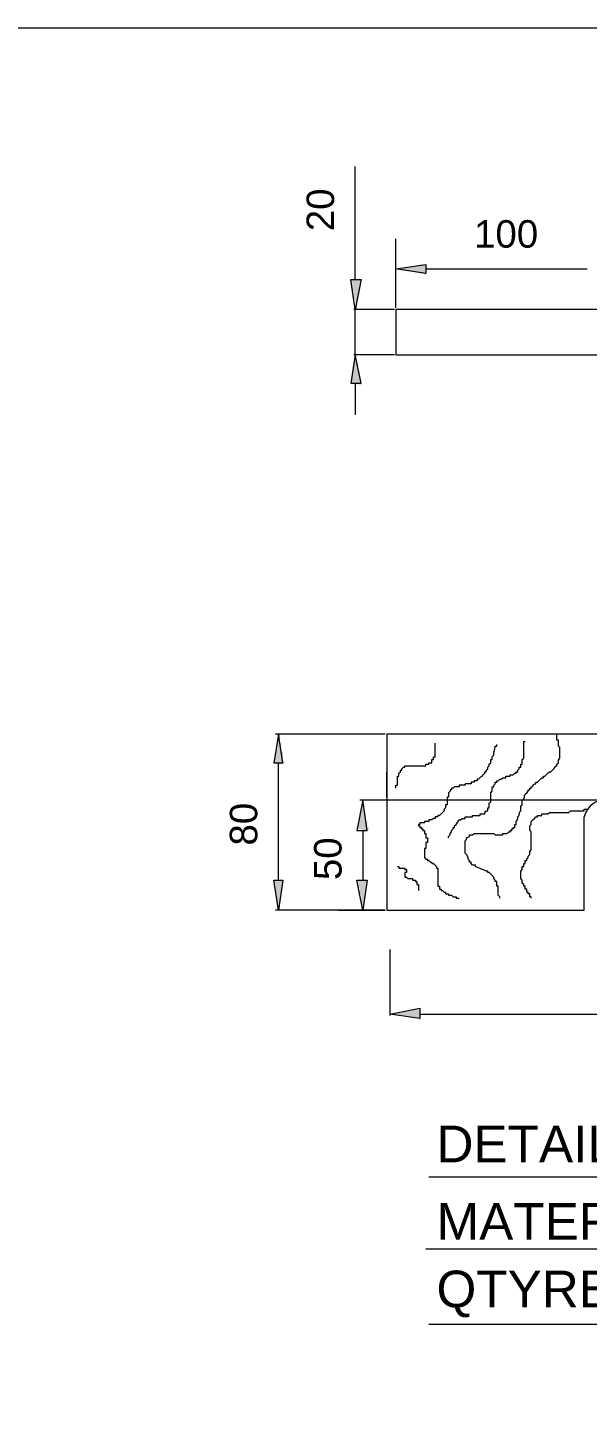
# Model space of a CAD drawing. Header units: millimetres. Extents: x -3009 to 55097, y -2803 to 5841.
# Drawn here: x 48033.22 to 48044.87, y 146.87 to 176 of the extents above; entities that cross this region are included whole.
import ezdxf

# ---------------------------------------------------------------- set-up
doc = ezdxf.new("R2010")
doc.units = ezdxf.units.MM
for name, color, linetype in [('PDF2_Geometry', 7, 'Continuous'), ('PDF2_Solid Fills', 7, 'Continuous'), ('PDF2_Text', 7, 'Continuous')]:
    doc.layers.add(name, color=color, linetype=linetype)
doc.styles.add('PDF F1', font='arial.ttf')

msp = doc.modelspace()

# ---------------------------------------------------------------- hatches: boundary and pattern name
at = {"layer": 'PDF2_Solid Fills', "transparency": 33554559}
for points in [[(48041.229, 170.916), (48041.512, 170.86), (48041.512, 171.073), (48041.417, 171.073), (48041.292, 171.042), (48041.166, 171.01), (48040.884, 170.979), (48040.947, 170.948)], [(48039.943, 170.697), (48039.975, 170.697), (48039.975, 170.509), (48040.006, 170.509), (48040.006, 170.352), (48040.037, 170.352), (48040.037, 170.164), (48040.069, 170.164), (48040.069, 170.132), (48040.072, 170.132), (48040.1, 170.446), (48040.131, 170.571), (48040.163, 170.759), (48039.943, 170.759)], [(48040.163, 168.658), (48040.131, 168.658), (48040.131, 168.846), (48040.1, 168.846), (48040.1, 169.034), (48040.069, 169.034), (48040.069, 169.16), (48040.037, 169.16), (48040.006, 168.972), (48039.943, 168.595), (48040.163, 168.564)], [(48038.563, 160.722), (48038.532, 160.722), (48038.532, 160.91), (48038.5, 160.91), (48038.5, 161.099), (48038.469, 161.099), (48038.469, 161.287), (48038.438, 161.287), (48038.406, 161.067), (48038.375, 160.879), (48038.344, 160.722), (48038.344, 160.66), (48038.563, 160.66)], [(48040.225, 159.656), (48040.225, 159.844), (48040.194, 159.844), (48040.163, 159.687), (48040.131, 159.53), (48040.1, 159.405), (48040.1, 159.307), (48040.32, 159.279), (48040.32, 159.342), (48040.288, 159.342), (48040.288, 159.468), (48040.257, 159.468), (48040.257, 159.656)], [(48038.532, 158.182), (48038.563, 158.244), (48038.344, 158.244), (48038.344, 158.15), (48038.375, 158.15), (48038.375, 157.962), (48038.406, 157.962), (48038.406, 157.774), (48038.438, 157.774), (48038.438, 157.586), (48038.469, 157.805)], [(48040.257, 158.025), (48040.288, 158.182), (48040.288, 158.244), (48040.069, 158.244), (48040.1, 158.213), (48040.1, 158.087), (48040.131, 158.087), (48040.131, 157.931), (48040.163, 157.931), (48040.163, 157.742), (48040.194, 157.742), (48040.194, 157.586), (48040.225, 157.837)], [(48041.229, 155.547), (48041.041, 155.515), (48040.947, 155.484), (48040.759, 155.457), (48040.759, 155.446), (48040.884, 155.421), (48041.198, 155.39), (48041.355, 155.359), (48041.386, 155.327), (48041.386, 155.547)]]:
    msp.add_hatch(color=256, dxfattribs=at).paths.add_polyline_path(points)

# ---------------------------------------------------------------- linework, layer by layer
at = {"layer": 'PDF2_Geometry', "lineweight": 13}
for points in [[(47995.748, 21.581), (47995.748, 175.998), (48207.91, 175.998), (48207.91, 21.581)], [(48041.512, 171.073), (48041.512, 170.885), (48040.884, 170.979)], [(48039.943, 170.759), (48040.163, 170.759), (48040.037, 170.132)], [(48066.26, 169.191), (48066.26, 170.132), (48040.884, 170.132), (48040.884, 169.191)], [(48039.943, 168.595), (48040.163, 168.595), (48040.037, 169.191)], [(48038.344, 160.691), (48038.532, 160.691), (48038.438, 161.287)], [(48040.069, 159.279), (48040.288, 159.279), (48040.194, 159.907)], [(48038.344, 158.244), (48038.532, 158.244), (48038.438, 157.617)], [(48040.069, 158.244), (48040.288, 158.244), (48040.194, 157.617)], [(48041.386, 155.578), (48041.386, 155.359), (48040.759, 155.453)]]:
    msp.add_lwpolyline(points, close=True, dxfattribs=at)
for points in [[(48040.037, 170.759), (48040.037, 173.112)], [(48040.884, 170.164), (48040.884, 171.042), (48040.884, 171.606)], [(48041.512, 170.979), (48044.868, 170.979)], [(48040.853, 170.132), (48040.006, 170.132)], [(48040.037, 169.191), (48040.037, 170.132)], [(48040.853, 169.191), (48040.006, 169.191)], [(48040.037, 168.595), (48040.037, 167.937)], [(48040.665, 161.287), (48038.375, 161.287)], [(48066.071, 161.287), (48040.696, 161.287), (48040.696, 157.617), (48044.805, 157.617), (48044.805, 158.527), (48044.805, 159.468), (48044.805, 159.562)], [(48041.449, 160.628), (48041.512, 160.628), (48041.512, 160.66), (48041.543, 160.66), (48041.574, 160.66), (48041.574, 160.691), (48041.606, 160.691), (48041.637, 160.691), (48041.637, 160.722), (48041.637, 160.754), (48041.668, 160.754), (48041.668, 160.785), (48041.668, 160.816), (48041.7, 160.816), (48041.7, 160.848), (48041.7, 160.879), (48041.7, 160.91), (48041.7, 160.942), (48041.7, 161.036), (48041.7, 161.099)], [(48043.55, 161.036), (48043.55, 161.13), (48043.582, 161.13)], [(48044.303, 160.91), (48044.303, 160.973), (48044.303, 161.005), (48044.272, 161.036), (48044.272, 161.067), (48044.272, 161.099), (48044.272, 161.13), (48044.272, 161.161), (48044.24, 161.161), (48044.24, 161.193), (48044.24, 161.224), (48044.24, 161.255), (48044.24, 161.287), (48044.209, 161.287)], [(48041.982, 159.123), (48041.982, 159.154), (48042.013, 159.185), (48042.013, 159.217), (48042.045, 159.248), (48042.045, 159.279), (48042.076, 159.311), (48042.076, 159.342), (48042.107, 159.342), (48042.107, 159.373), (48042.139, 159.405), (48042.202, 159.499), (48042.233, 159.499), (48042.264, 159.53), (48042.296, 159.53), (48042.327, 159.53), (48042.327, 159.562), (48042.358, 159.562), (48042.39, 159.562), (48042.421, 159.562), (48042.453, 159.562), (48042.484, 159.562), (48042.484, 159.593), (48042.515, 159.593), (48042.547, 159.593), (48042.578, 159.593), (48042.609, 159.593), (48042.641, 159.593), (48042.641, 159.624), (48042.672, 159.624), (48042.703, 159.624), (48042.735, 159.624), (48042.735, 159.656), (48042.766, 159.687), (48042.798, 159.687), (48042.798, 159.719), (48042.798, 159.75), (48042.829, 159.75), (48042.829, 159.781), (48042.829, 159.813), (48042.829, 159.844), (48042.86, 159.875), (48042.86, 159.907), (48042.86, 159.938), (48042.86, 159.969), (48042.86, 160.032), (48042.86, 160.064), (48042.892, 160.095), (48042.892, 160.126), (48042.892, 160.158), (48042.892, 160.189), (48042.923, 160.189), (48042.923, 160.22), (48042.954, 160.252), (48042.954, 160.283), (48042.986, 160.283), (48042.986, 160.314), (48043.017, 160.314), (48043.048, 160.346), (48043.08, 160.346), (48043.111, 160.377), (48043.143, 160.377), (48043.174, 160.377), (48043.174, 160.409), (48043.205, 160.409), (48043.237, 160.409), (48043.268, 160.409), (48043.268, 160.44), (48043.299, 160.44), (48043.331, 160.44), (48043.362, 160.471), (48043.393, 160.471), (48043.393, 160.503), (48043.425, 160.503), (48043.425, 160.534), (48043.456, 160.565), (48043.456, 160.597), (48043.488, 160.597), (48043.488, 160.628), (48043.488, 160.66), (48043.519, 160.66), (48043.519, 160.691), (48043.519, 160.722), (48043.519, 160.754), (48043.55, 160.785), (48043.55, 160.816), (48043.55, 160.879), (48043.55, 160.973)], [(48042.703, 160.44), (48042.735, 160.471), (48042.735, 160.503), (48042.766, 160.503), (48042.766, 160.534), (48042.798, 160.565), (48042.798, 160.597), (48042.829, 160.628), (48042.829, 160.66), (48042.86, 160.691), (48042.86, 160.722), (48042.86, 160.754), (48042.892, 160.754), (48042.892, 160.785), (48042.892, 160.816), (48042.923, 160.848), (48042.923, 160.879)], [(48042.954, 161.005), (48042.954, 161.036), (48042.986, 161.036), (48042.986, 161.067)], [(48044.303, 160.785), (48044.303, 160.816)], [(48038.438, 158.244), (48038.438, 160.691)], [(48040.696, 159.969), (48040.696, 160.503)], [(48040.916, 160.346), (48040.916, 160.377), (48040.916, 160.409), (48040.947, 160.409), (48040.947, 160.44), (48040.947, 160.471), (48040.978, 160.503), (48040.978, 160.534), (48041.01, 160.534), (48041.01, 160.565), (48041.041, 160.597), (48041.072, 160.597), (48041.072, 160.628), (48041.104, 160.628), (48041.135, 160.628), (48041.166, 160.628), (48041.198, 160.628)], [(48041.323, 160.628), (48041.355, 160.628)], [(48044.052, 160.471), (48044.084, 160.503), (48044.115, 160.503)], [(48044.178, 160.565), (48044.178, 160.565)], [(48044.24, 160.628), (48044.24, 160.66), (48044.272, 160.691), (48044.272, 160.722)], [(48040.884, 160.158), (48040.884, 160.22), (48040.916, 160.22), (48040.916, 160.252)], [(48042.609, 160.346), (48042.578, 160.346), (48042.578, 160.314), (48042.547, 160.314), (48042.515, 160.314), (48042.515, 160.283), (48042.484, 160.283), (48042.453, 160.283), (48042.453, 160.252), (48042.421, 160.252), (48042.39, 160.252), (48042.358, 160.252), (48042.327, 160.252), (48042.327, 160.22), (48042.296, 160.22), (48042.264, 160.22), (48042.233, 160.22), (48042.202, 160.22), (48042.202, 160.189), (48042.17, 160.189), (48042.139, 160.189), (48042.107, 160.189), (48042.076, 160.158), (48042.045, 160.158), (48042.045, 160.126), (48042.013, 160.126), (48042.013, 160.095), (48041.982, 160.064), (48041.982, 160.032), (48041.982, 160.001), (48041.982, 159.969), (48041.951, 159.969), (48041.951, 159.938), (48041.951, 159.907), (48041.951, 159.875), (48041.951, 159.844), (48041.951, 159.813), (48041.919, 159.813), (48041.919, 159.781), (48041.919, 159.75), (48041.888, 159.719), (48041.888, 159.687), (48041.857, 159.656), (48041.825, 159.624), (48041.794, 159.593), (48041.762, 159.593), (48041.762, 159.562), (48041.731, 159.562), (48041.7, 159.562), (48041.7, 159.53), (48041.668, 159.53), (48041.637, 159.499), (48041.606, 159.499), (48041.574, 159.499), (48041.574, 159.468), (48041.543, 159.468), (48041.512, 159.468), (48041.48, 159.468), (48041.48, 159.436), (48041.449, 159.436), (48041.417, 159.436), (48041.386, 159.436), (48041.386, 159.405), (48041.355, 159.405), (48041.355, 159.373), (48041.386, 159.373), (48041.386, 159.342), (48041.417, 159.342), (48041.417, 159.311), (48041.449, 159.311), (48041.449, 159.279), (48041.48, 159.279), (48041.48, 159.248), (48041.48, 159.217), (48041.512, 159.217), (48041.512, 159.185), (48041.512, 159.154), (48041.512, 159.123), (48041.543, 159.123), (48041.543, 159.028), (48041.512, 159.028), (48041.512, 158.997), (48041.512, 158.966), (48041.512, 158.934), (48041.512, 158.903), (48041.48, 158.903), (48041.48, 158.872), (48041.48, 158.809)], [(48043.77, 160.252), (48043.801, 160.252), (48043.801, 160.283), (48043.833, 160.283), (48043.864, 160.314), (48043.895, 160.346), (48043.927, 160.377), (48043.958, 160.377), (48043.958, 160.409), (48043.989, 160.409)], [(48045.244, 159.907), (48040.131, 159.907)], [(48043.488, 159.687), (48043.488, 159.719), (48043.488, 159.75), (48043.488, 159.781), (48043.519, 159.813), (48043.519, 159.844), (48043.519, 159.875), (48043.519, 159.907), (48043.55, 159.938)], [(48043.582, 160.032), (48043.613, 160.064), (48043.644, 160.095), (48043.644, 160.126), (48043.676, 160.126), (48043.676, 160.158), (48043.707, 160.158), (48043.707, 160.189)], [(48043.707, 157.868), (48043.707, 157.899), (48043.676, 157.899), (48043.676, 157.931), (48043.676, 157.962), (48043.644, 157.962), (48043.644, 157.993), (48043.613, 157.993), (48043.613, 158.025), (48043.613, 158.056), (48043.582, 158.056), (48043.582, 158.087), (48043.582, 158.119), (48043.55, 158.119), (48043.55, 158.15), (48043.519, 158.182), (48043.519, 158.213), (48043.519, 158.244), (48043.488, 158.276), (48043.488, 158.307), (48043.488, 158.401), (48043.488, 158.433), (48043.519, 158.464), (48043.519, 158.495), (48043.519, 158.527), (48043.55, 158.527), (48043.55, 158.558), (48043.55, 158.589), (48043.582, 158.589), (48043.582, 158.621), (48043.582, 158.652), (48043.613, 158.652), (48043.613, 158.683), (48043.644, 158.715), (48043.644, 158.746), (48043.676, 158.778), (48043.676, 158.809), (48043.676, 158.84), (48043.707, 158.872), (48043.707, 158.903), (48043.707, 158.934), (48043.707, 158.966), (48043.707, 159.091), (48043.707, 159.154), (48043.707, 159.185), (48043.707, 159.248), (48043.676, 159.279), (48043.676, 159.373), (48043.707, 159.405), (48043.707, 159.436), (48043.707, 159.468), (48043.739, 159.499), (48043.77, 159.53), (48043.801, 159.562), (48043.833, 159.562), (48043.833, 159.593), (48043.864, 159.593), (48043.895, 159.593), (48043.927, 159.593), (48043.927, 159.624), (48043.958, 159.624), (48043.989, 159.624), (48044.021, 159.624), (48044.052, 159.624), (48044.084, 159.656), (48044.146, 159.656), (48044.178, 159.656), (48044.24, 159.656), (48044.272, 159.656), (48044.366, 159.656), (48044.397, 159.656), (48044.491, 159.656), (48044.523, 159.687), (48044.585, 159.687), (48044.617, 159.687), (48044.68, 159.687), (48044.711, 159.687), (48044.774, 159.687), (48044.805, 159.687), (48044.805, 159.719), (48044.836, 159.719), (48044.868, 159.719)], [(48043.048, 159.185), (48043.111, 159.185), (48043.111, 159.217), (48043.143, 159.217), (48043.174, 159.217), (48043.205, 159.217), (48043.237, 159.248), (48043.268, 159.248), (48043.268, 159.279), (48043.299, 159.279), (48043.299, 159.311), (48043.331, 159.311), (48043.331, 159.342), (48043.362, 159.342), (48043.362, 159.373), (48043.362, 159.405), (48043.393, 159.405), (48043.393, 159.436), (48043.393, 159.468)], [(48043.425, 159.562), (48043.456, 159.593)], [(48040.194, 159.279), (48040.194, 158.244)], [(48042.547, 158.527), (48042.547, 158.558), (48042.515, 158.558), (48042.484, 158.558), (48042.453, 158.589), (48042.453, 158.621), (48042.421, 158.621), (48042.421, 158.652), (48042.39, 158.683), (48042.39, 158.715), (48042.358, 158.778), (48042.327, 158.809), (48042.327, 158.84), (48042.327, 158.872), (48042.327, 158.903), (48042.327, 158.966), (48042.327, 159.028), (48042.327, 159.06), (48042.358, 159.091), (48042.358, 159.123), (48042.421, 159.154), (48042.421, 159.185), (48042.453, 159.185), (48042.484, 159.185), (48042.515, 159.217), (48042.578, 159.217), (48042.609, 159.217)], [(48042.892, 159.217), (48042.923, 159.217), (48042.954, 159.185)], [(48041.48, 158.746), (48041.48, 158.715), (48041.512, 158.683), (48041.543, 158.683), (48041.543, 158.652), (48041.574, 158.652), (48041.606, 158.621), (48041.637, 158.621), (48041.637, 158.589), (48041.668, 158.589), (48041.7, 158.558), (48041.731, 158.527), (48041.731, 158.495), (48041.762, 158.495), (48041.762, 158.464), (48041.762, 158.433)], [(48040.916, 158.527), (48040.947, 158.527), (48040.947, 158.495), (48041.01, 158.495), (48041.041, 158.495), (48041.072, 158.495), (48041.072, 158.464), (48041.104, 158.464), (48041.104, 158.433), (48041.104, 158.401), (48041.072, 158.401), (48041.072, 158.37), (48041.072, 158.307), (48041.104, 158.307), (48041.135, 158.276), (48041.166, 158.276), (48041.198, 158.276), (48041.229, 158.276), (48041.229, 158.244), (48041.261, 158.244), (48041.292, 158.244), (48041.292, 158.213), (48041.323, 158.213), (48041.323, 158.182), (48041.323, 158.15), (48041.355, 158.15)], [(48041.762, 158.338), (48041.762, 158.307)], [(48041.762, 158.213), (48041.762, 158.182), (48041.762, 158.15), (48041.762, 158.119), (48041.794, 158.119), (48041.794, 158.087), (48041.794, 158.056), (48041.825, 158.056), (48041.825, 158.025), (48041.857, 158.025), (48041.888, 157.993), (48041.919, 157.993), (48041.919, 157.962), (48041.951, 157.962), (48041.982, 157.962), (48041.982, 157.931), (48042.013, 157.931), (48042.045, 157.931), (48042.076, 157.899), (48042.107, 157.899), (48042.139, 157.899), (48042.139, 157.868), (48042.17, 157.868), (48042.202, 157.868)], [(48043.048, 157.868), (48043.048, 157.899), (48043.017, 157.931), (48043.017, 157.993), (48043.017, 158.025), (48043.017, 158.056), (48043.017, 158.087), (48043.017, 158.119), (48042.986, 158.119), (48042.986, 158.15), (48042.986, 158.182), (48042.986, 158.213), (48042.954, 158.213), (48042.954, 158.244), (48042.923, 158.276), (48042.923, 158.307), (48042.892, 158.338), (48042.86, 158.37), (48042.829, 158.401), (48042.798, 158.401), (48042.798, 158.433), (48042.766, 158.433)], [(48041.355, 158.025), (48041.355, 158.025)], [(48040.633, 157.617), (48038.375, 157.617)], [(48039.692, 157.617), (48040.665, 157.617), (48040.131, 157.617)], [(48040.759, 156.801), (48040.759, 155.421)], [(48041.386, 155.453), (48065.507, 155.453)], [(48041.574, 152.065), (48066.699, 152.065)], [(48041.512, 150.56), (48060.582, 150.56)], [(48041.574, 148.991), (48054.779, 148.991)]]:
    msp.add_lwpolyline(points, dxfattribs=at)
for points in [[(48042.923, 160.879), (48042.923, 160.91), (48042.954, 160.973), (48042.954, 161.005)], [(48043.55, 160.973), (48043.55, 161.005), (48043.55, 161.036), (48043.55, 161.036)], [(48044.272, 160.722), (48044.272, 160.722), (48044.272, 160.754), (48044.303, 160.785)], [(48044.303, 160.816), (48044.303, 160.848), (48044.303, 160.879), (48044.303, 160.91)], [(48041.198, 160.628), (48041.229, 160.628), (48041.261, 160.628), (48041.323, 160.628)], [(48041.355, 160.628), (48041.386, 160.628), (48041.417, 160.628), (48041.449, 160.628)], [(48044.115, 160.503), (48044.115, 160.503), (48044.146, 160.534), (48044.178, 160.565)], [(48044.178, 160.565), (48044.209, 160.597), (48044.209, 160.628), (48044.24, 160.628)], [(48040.916, 160.252), (48040.916, 160.283), (48040.916, 160.283), (48040.916, 160.346)], [(48042.609, 160.346), (48042.641, 160.409), (48042.672, 160.377), (48042.703, 160.44)], [(48043.707, 160.189), (48043.739, 160.189), (48043.739, 160.22), (48043.77, 160.252)], [(48043.989, 160.409), (48043.989, 160.409), (48044.021, 160.44), (48044.052, 160.471)], [(48043.55, 159.938), (48043.582, 160.001), (48043.55, 159.969), (48043.582, 160.032)], [(48045.715, 159.562), (48045.589, 160.032), (48044.93, 160.032), (48044.805, 159.562)], [(48043.456, 159.593), (48043.456, 159.624), (48043.456, 159.656), (48043.488, 159.687)], [(48043.393, 159.468), (48043.425, 159.499), (48043.425, 159.53), (48043.425, 159.562)], [(48042.609, 159.217), (48042.703, 159.217), (48042.798, 159.217), (48042.892, 159.217)], [(48042.954, 159.185), (48042.986, 159.185), (48043.017, 159.185), (48043.048, 159.185)], [(48041.48, 158.809), (48041.48, 158.778), (48041.48, 158.778), (48041.48, 158.746)], [(48042.766, 158.433), (48042.703, 158.464), (48042.609, 158.495), (48042.547, 158.527)], [(48041.762, 158.433), (48041.762, 158.401), (48041.762, 158.37), (48041.762, 158.338)], [(48041.762, 158.307), (48041.762, 158.244), (48041.762, 158.276), (48041.762, 158.213)], [(48041.355, 158.15), (48041.355, 158.087), (48041.355, 158.056), (48041.355, 158.025)]]:
    msp.add_open_spline(points, degree=3, dxfattribs=at)

# ---------------------------------------------------------------- texts
at = {"layer": 'PDF2_Text', "char_height": 0.5731, "attachment_point": 4, "rotation": 90, "style": 'PDF F1'}
for s, insert in [('20', (48039.315, 171.763)), ('80', (48037.715, 158.965)), ('50', (48039.471, 158.244))]:
    msp.add_mtext(s, dxfattribs=dict(at, insert=insert))
at = {"layer": 'PDF2_Text', "attachment_point": 4, "style": 'PDF F1'}
for s, insert, char_height in [('100', (48042.514, 171.703), 0.5731), ('DETAILOFITEMNO8(HINGEDTOPBATTEN)', (48006.82, 155.895), 0.76422), ('DETAILOFITEMNO9(FIXEDTOPBATTEN)', (48041.731, 152.632), 0.76422), ('MATERIAL:TEAKWOODPOLISHED', (48041.731, 151.127), 0.76422), ('QTYREQD:4OEE/SHIP', (48041.731, 149.621), 0.76422)]:
    msp.add_mtext(s, dxfattribs=dict(at, insert=insert, char_height=char_height))

doc.saveas('drawing.dxf')
